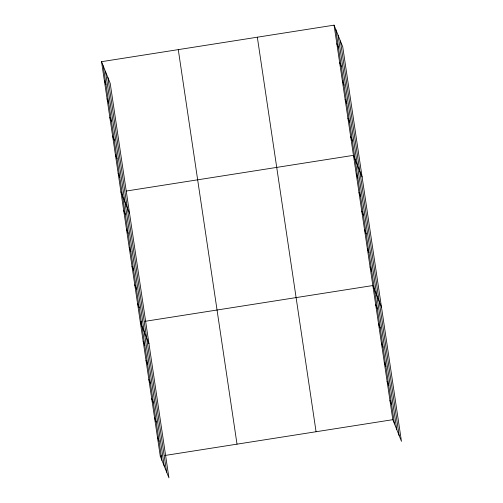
<?xml version="1.0" encoding="UTF-8"?>
<svg xmlns="http://www.w3.org/2000/svg" width="503" height="503" viewBox="0 0 503 503"><rect width="100%" height="100%" fill="white"/><g stroke="black" fill="none" stroke-linecap="round" stroke-linejoin="round"><path stroke-width="0.75" d="M101.537 61.68L110.195 83.322L168.933 477.85L160.275 456.215L101.537 61.68L334.067 25.15L342.725 46.785L401.463 441.32L392.805 419.678L334.067 25.15M126.297 191.033L353.452 155.345L362.11 176.981M141.84 321.832L140.306 322.071L148.957 343.712M144.908 321.348L372.836 285.541L381.488 307.176M160.275 456.215L161.809 455.97M164.877 455.492L392.805 419.678M336.84 43.748L338.5 47.904M339.607 62.347L341.273 66.503M342.38 80.945L344.039 85.108M345.146 99.55L346.806 103.706M347.913 118.148L349.579 122.304M350.685 136.747L352.345 140.903M356.218 173.944L357.885 178.1M358.991 192.542L360.651 196.698M361.758 211.141L363.424 215.303M364.53 229.745L366.19 233.901M367.297 248.344L368.963 252.5M370.063 266.942L371.73 271.098M375.691 304.705L377.351 308.861M378.539 323.869L380.205 328.025M381.393 343.027L383.06 347.183M384.248 362.191L385.908 366.347M387.103 381.356L388.762 385.512M389.951 400.52L391.617 404.676M104.31 80.279L105.97 84.435M107.076 98.877L108.742 103.04M109.849 117.482L111.509 121.638M112.615 136.08L114.275 140.236M115.382 154.679L117.048 158.835M118.155 173.277L119.815 177.433M120.921 191.876L129.579 213.517M123.694 210.474L125.354 214.63M126.46 229.072L128.12 233.235M129.227 247.677L130.893 251.833M132 266.276L133.66 270.432M134.766 284.874L136.432 289.03M137.539 303.472L139.199 307.629M143.16 341.235L144.82 345.391M146.008 360.4L147.675 364.556M148.863 379.558L150.529 383.72M151.717 398.722L153.377 402.878M154.572 417.886L156.232 422.042M157.42 437.05L159.086 441.206M340.418 41.02L399.156 435.548M338.041 35.078L396.779 429.606M335.734 29.306L394.471 423.84M257.335 37.203L316.073 431.737M178.276 49.627L237.014 444.155M107.887 77.55L166.625 472.084M105.511 71.608L164.248 466.136M103.203 65.836L161.941 460.371"/></g></svg>
